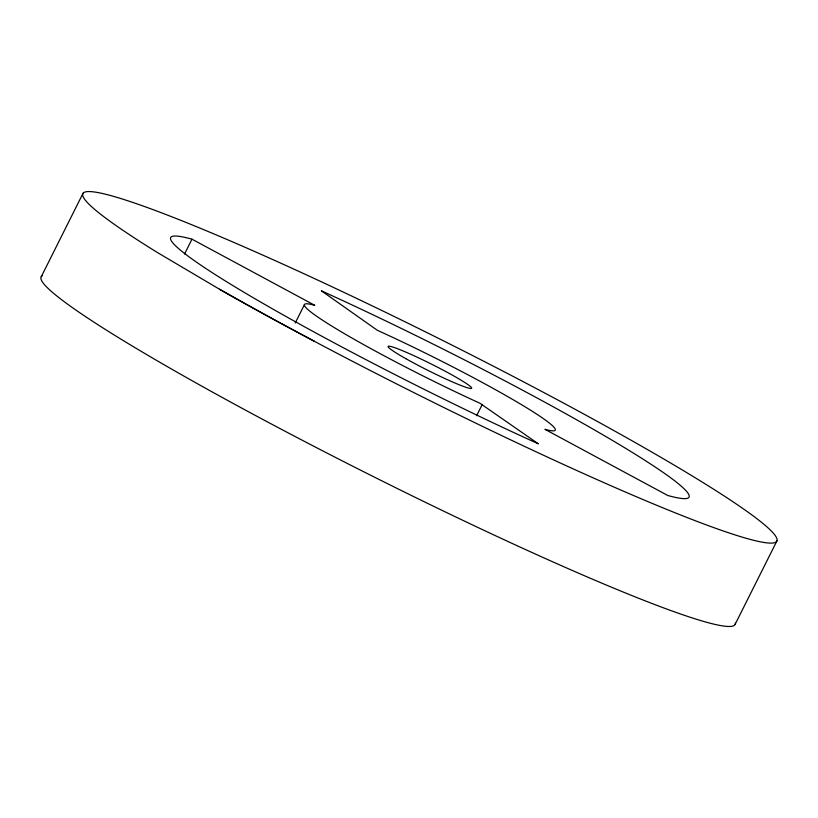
<?xml version="1.0" encoding="UTF-8"?>
<svg xmlns="http://www.w3.org/2000/svg" width="818" height="818" viewBox="0 0 818 818"><rect width="100%" height="100%" fill="white"/><g stroke="black" fill="none" stroke-linecap="round" stroke-linejoin="round"><path stroke-width="1.23" d="M41.289 276.668L83.027 193.304M184.551 254.03L191.985 239.183L314.777 305.329L312.732 304.787A140.267 10.757 26.6 0 0 343.039 332.854A140.267 10.757 26.6 0 0 479.951 403.254L538.346 443.826A289.879 22.239 26.6 0 1 250.349 296.034A289.879 22.239 26.6 0 1 189.888 238.611L191.985 239.183M295.216 323.038L304.368 304.766M476.608 415.749L482.334 404.327M735.188 624.246L776.936 540.882M314.368 341.28L306.556 337.139A388.059 29.775 26.6 0 1 219.643 289.316L157.516 252.588A388.059 29.775 26.6 0 1 315.012 278.836A388.059 29.775 26.6 0 1 777.1 539.768A388.059 29.775 26.6 0 1 318.284 343.376L306.423 337.057A388.059 29.775 26.6 0 1 219.51 289.235M735.351 623.132A388.059 29.775 26.6 0 1 374.266 477.058A388.059 29.775 26.6 0 1 42.117 275.891M545.616 429.511L544.952 429.327L667.785 495.493A289.879 22.239 26.6 0 0 613.132 440.841A289.879 22.239 26.6 0 0 326.178 293.008L321.402 290.84L377.384 330.319L383.172 332.957A140.267 10.757 26.6 0 1 519.297 403.356A140.267 10.757 26.6 0 1 545.616 429.511M405.748 358.621A46.759 3.589 26.6 0 0 471.526 388.407A46.759 3.589 26.6 0 0 412.313 354.971A46.759 3.589 26.6 0 0 405.748 358.621"/></g></svg>
